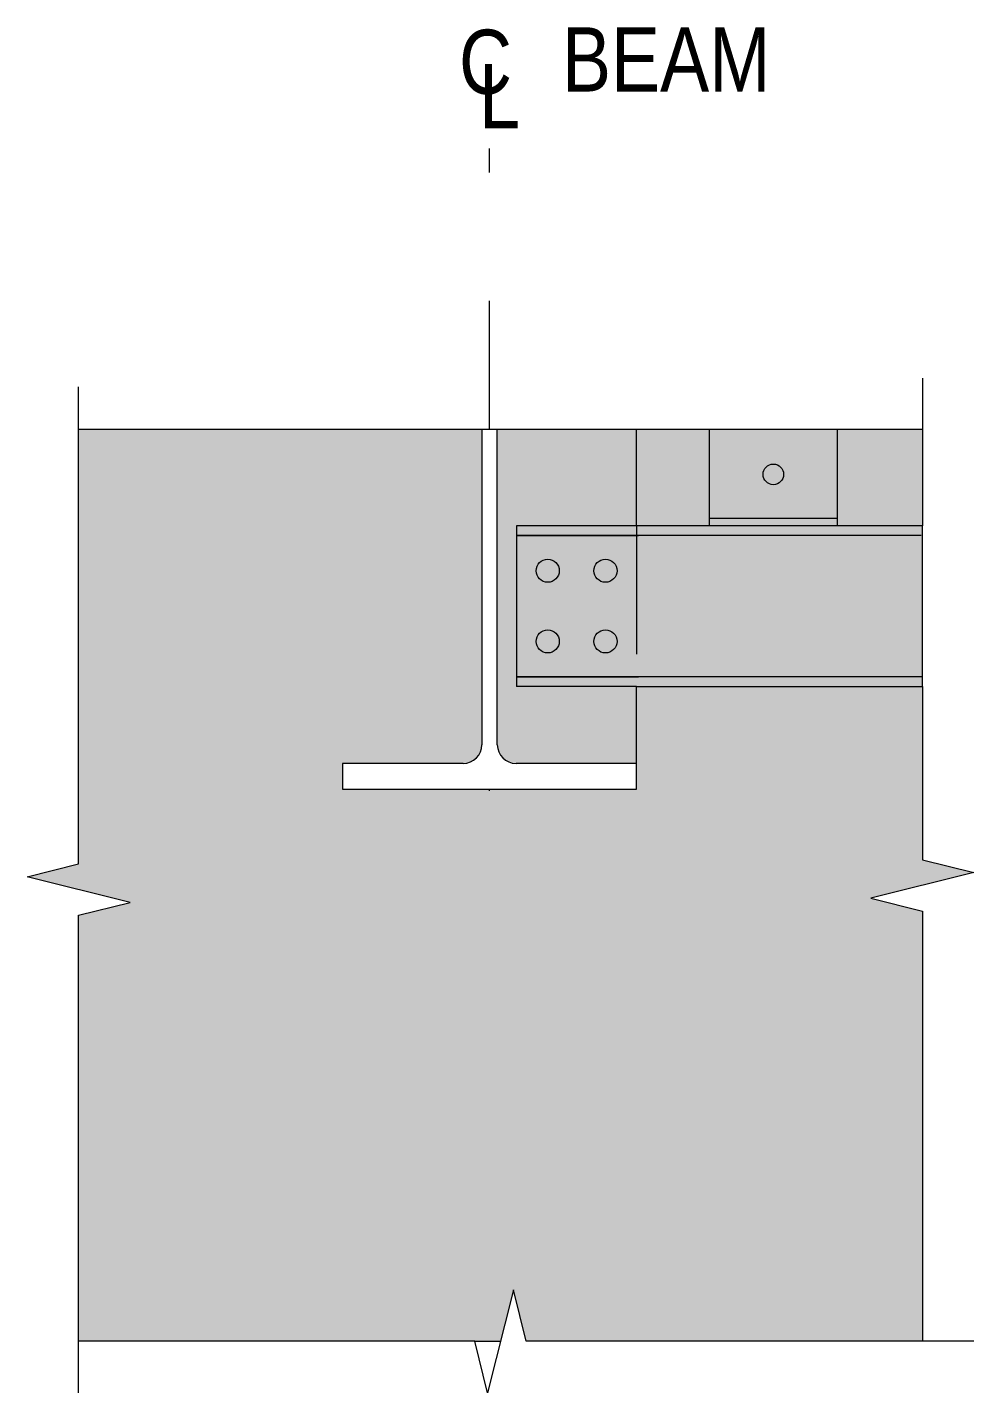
# Model space of a CAD drawing. Header units: metres. Extents: x 0.7 to 27.5, y -3.4 to 6.3.
# Drawn here: x 18.316 to 19.053, y -0.285 to 0.778 of the extents above; entities that cross this region are included whole.
import ezdxf

# ---------------------------------------------------------------- set-up
doc = ezdxf.new("R2010")
doc.units = ezdxf.units.M
doc.linetypes.add('JacobsCenter', pattern=[0.015, 0.009, -0.0015, 0.003, -0.0015])
doc.linetypes.add('JacobsDash', pattern=[0.0045, 0.003, -0.0015])
for name, color, linetype, lineweight in [('A-ANNO-NOTE', 7, 'Continuous', 9), ('A-DETL', 7, 'Continuous', 13), ('A-DETL-GENF', 7, 'Continuous', 9)]:
    doc.layers.add(name, color=color, linetype=linetype, lineweight=lineweight)
doc.styles.add('Arial Narrow_1', font='ARIALN.TTF', dxfattribs={"height": 0.05})
doc.styles.add('Arial Narrow_2', font='ARIALN.TTF', dxfattribs={"height": 0.0025})

# ---------------------------------------------------------------- blocks, each defined once
blk = doc.blocks.new('CS_DET_BreakLine_ViewScale1 - CS_Std BreakLine-6985960-DRG-2873233 - TYPICAL ELEVATION - PFC CONNECTION DETAILS')
at = {"layer": 'A-DETL-GENF', "lineweight": 18}
for p, q in [((0.3449, 0.04), (0.3349, 0)), ((0.3649, -0.04), (0.3449, 0.04)), ((0.3349, 0), (0, 0)), ((0.3749, 0), (0.3649, -0.04)), ((0.5098, 0), (0.3749, 0)), ((0.7498, 0), (0.6348, 0))]:
    blk.add_line(p, q, dxfattribs=at)
blk = doc.blocks.new('CS_DET_BreakLine_ViewScale1 - CS_Std BreakLine-6985962-DRG-2873233 - TYPICAL ELEVATION - PFC CONNECTION DETAILS')
at = {"layer": 'A-DETL-GENF', "lineweight": 18}
for p, q in [((0.3185, -0.04), (0.3385, 0.04)), ((0.3385, 0.04), (0.3485, 0)), ((-0.04, 0), (0.3085, 0)), ((0.3085, 0), (0.3185, -0.04)), ((0.3485, 0), (0.657, 0))]:
    blk.add_line(p, q, dxfattribs=at)
blk = doc.blocks.new('CS_DET_BreakLine_ViewScale1 - CS_Std BreakLine-6985963-DRG-2873233 - TYPICAL ELEVATION - PFC CONNECTION DETAILS')
at = {"layer": 'A-DETL-GENF', "lineweight": 18}
for p, q in [((0.3416, -0.04), (0.3616, 0.04)), ((0.3616, 0.04), (0.3716, 0)), ((-0.04, 0), (0.3316, 0)), ((0.3316, 0), (0.3416, -0.04)), ((0.3716, 0), (0.7431, 0))]:
    blk.add_line(p, q, dxfattribs=at)
blk = doc.blocks.new('CS_Annot_Centreline Symbol3 - CS_Annot_Centreline Symbol-5619338-DRG-2873233 - TYPICAL ELEVATION - PFC CONNECTION DETAILS')
at = {"layer": 'A-ANNO-NOTE', "char_height": 0.0025, "attachment_point": 1, "style": 'Arial Narrow_2'}
for s, insert, width in [('C  ', (-0.001191, 0.004626), 0.00440928), ('L', (-0.00041, 0.003292), 0.00192405)]:
    blk.add_mtext(s, dxfattribs=dict(at, insert=insert, width=width))

msp = doc.modelspace()

# ---------------------------------------------------------------- hatches: boundary and pattern name
at = {"layer": 'A-DETL-GENF', "true_color": 0xebebeb}
h = msp.add_hatch(color=7, dxfattribs=at)
h.paths.add_polyline_path([(18.6640724, -0.245304), (18.6840724, -0.245304), (18.6940724, -0.205304), (18.7040724, -0.245304), (19.0125724, -0.245304), (19.0125724, 0.0896124), (18.9725724, 0.0996124), (19.0525724, 0.1196124), (19.0125724, 0.1296124), (19.0125724, 0.2645288), (18.7900724, 0.2645288), (18.7900724, 0.1845288), (18.5610724, 0.1845288), (18.5610724, 0.2045288), (18.6549724, 0.2045288), (18.6587512, 0.2050263), (18.6622724, 0.2064848), (18.6652962, 0.2088051), (18.6676164, 0.2118288), (18.6690749, 0.2153501), (18.6695724, 0.2191288), (18.6695724, 0.4645288), (18.3555724, 0.4645288), (18.3555724, 0.1262677), (18.3155724, 0.1162677), (18.3955724, 0.0962677), (18.3555724, 0.0862677), (18.3555724, -0.245304)])
h.paths.add_polyline_path([(19.0125724, 0.3895288), (19.0125724, 0.4645288), (18.9465724, 0.4645288), (18.9465724, 0.3895288)])
h.paths.add_polyline_path([(18.7900724, 0.3895288), (18.8465724, 0.3895288), (18.8465724, 0.4645288), (18.7900724, 0.4645288)])
at = {"layer": 'A-DETL-GENF', "true_color": 0xffffff}
for points in [[(18.6961724, 0.2045288), (18.7900724, 0.2045288), (18.7900724, 0.4645288), (18.6815724, 0.4645288), (18.6816634, 0.2184379), (18.6823494, 0.2146752), (18.6840057, 0.2112069), (18.6865525, 0.208265), (18.6888724, 0.2064848), (18.6923936, 0.2050263), (18.6956754, 0.2045942)], [(18.8465724, 0.3895288), (18.9465724, 0.3895288), (18.9465724, 0.4645288), (18.8465724, 0.4645288)], [(18.7900724, 0.2645288), (19.0125724, 0.2645288), (19.0125724, 0.3895288), (18.7900724, 0.3895288)]]:
    msp.add_hatch(color=7, dxfattribs=at).paths.add_polyline_path(points)

# ---------------------------------------------------------------- linework, layer by layer
at = {"layer": 'A-DETL', "linetype": 'JacobsCenter'}
for p, q in [((18.6755724, 0.4645288), (18.6755724, 0.683186)), ((18.6755724, 0.183186), (18.6755724, 0.1845288))]:
    msp.add_line(p, q, dxfattribs=at)
at = {"layer": 'A-DETL', "lineweight": 9}
for p, q in [((18.6695724, 0.4645288), (18.3555724, 0.4645288)), ((18.8465724, 0.4645288), (18.7900724, 0.4645288)), ((19.0125724, 0.4645288), (18.9465724, 0.4645288)), ((18.6640724, -0.245304), (18.6840724, -0.245304))]:
    msp.add_line(p, q, dxfattribs=at)
at = {"layer": 'A-DETL'}
for p, q in [((18.6815724, 0.4645288), (18.6695724, 0.4645288)), ((18.6695724, 0.4645288), (18.6695724, 0.2191288)), ((18.7900724, 0.4645288), (18.6815724, 0.4645288)), ((18.6815724, 0.2191288), (18.6815724, 0.4645288)), ((18.7900724, 0.3895288), (18.7900724, 0.4645288)), ((18.9465724, 0.4645288), (18.8465724, 0.4645288)), ((18.8465724, 0.4645288), (18.8465724, 0.3895288)), ((18.8465724, 0.4645288), (18.8465724, 0.3895288)), ((18.9465724, 0.4645288), (18.8465724, 0.4645288)), ((18.9465724, 0.3895288), (18.9465724, 0.4645288)), ((18.9465724, 0.3895288), (18.9465724, 0.4645288)), ((18.8465724, 0.3955288), (18.9465724, 0.3955288)), ((18.6965724, 0.3895288), (18.6965724, 0.2645288)), ((18.7900724, 0.3895288), (18.6965724, 0.3895288)), ((19.0125724, 0.3895288), (18.7900724, 0.3895288)), ((19.0125724, 0.2645288), (19.0125724, 0.3895288)), ((19.0115724, 0.3820288), (18.6965724, 0.3820288)), ((18.6965724, 0.3820288), (18.7915724, 0.3820288)), ((19.0125724, 0.2720288), (18.6965724, 0.2720288)), ((18.6965724, 0.2720288), (18.7915724, 0.2720288)), ((18.7900724, 0.2645288), (18.6965724, 0.2645288)), ((18.7900724, 0.2045288), (18.7900724, 0.2645288)), ((18.7900724, 0.2645288), (19.0125724, 0.2645288)), ((18.6549724, 0.2045288), (18.5610724, 0.2045288)), ((18.5610724, 0.2045288), (18.5610724, 0.1845288)), ((18.7900724, 0.2045288), (18.6961724, 0.2045288)), ((18.7900724, 0.1845288), (18.7900724, 0.2045288)), ((18.5610724, 0.1845288), (18.7900724, 0.1845288))]:
    msp.add_line(p, q, dxfattribs=at)
at = {"layer": 'A-DETL', "linetype": 'JacobsDash'}
msp.add_line((18.7900724, 0.3895288), (18.7900724, 0.2645288), dxfattribs=at)
at = {"layer": 'A-DETL', "lineweight": 9}
for centre, radius in [((18.8965724, 0.4295288), 0.008), ((18.7208224, 0.3545288), 0.009), ((18.7658224, 0.3545288), 0.009), ((18.7208224, 0.2995288), 0.009), ((18.7658224, 0.2995288), 0.009)]:
    msp.add_circle(centre, radius, dxfattribs=at)
at = {"layer": 'A-DETL', "lineweight": 18}
msp.add_arc((18.6549724, 0.2191288), 0.0146, 270, 360, dxfattribs=at)
at = {"layer": 'A-DETL'}
for centre, start, end in [((18.6549724, 0.2191288), 270, 0), ((18.6961724, 0.2191288), 180, 270)]:
    msp.add_arc(centre, 0.0146, start, end, dxfattribs=at)

# ---------------------------------------------------------------- block references
at = {"layer": 'A-ANNO-NOTE', "xscale": 20, "yscale": 20, "zscale": 20}
msp.add_blockref('CS_Annot_Centreline Symbol3 - CS_Annot_Centreline Symbol-5619338-DRG-2873233 - TYPICAL ELEVATION - PFC CONNECTION DETAILS', (18.6755724, 0.683186), dxfattribs=at)
at = {"layer": 'A-DETL-GENF'}
for name, p, rotation in [('CS_DET_BreakLine_ViewScale1 - CS_Std BreakLine-6985960-DRG-2873233 - TYPICAL ELEVATION - PFC CONNECTION DETAILS', (19.0125724, -0.245304), 90), ('CS_DET_BreakLine_ViewScale1 - CS_Std BreakLine-6985963-DRG-2873233 - TYPICAL ELEVATION - PFC CONNECTION DETAILS', (18.3555724, -0.245304), 89.99999999999982), ('CS_DET_BreakLine_ViewScale1 - CS_Std BreakLine-6985962-DRG-2873233 - TYPICAL ELEVATION - PFC CONNECTION DETAILS', (19.0125724, -0.245304), 180)]:
    msp.add_blockref(name, p, dxfattribs=dict(at, rotation=rotation))

# ---------------------------------------------------------------- texts
at = {"layer": 'A-ANNO-NOTE', "insert": (18.7319862, 0.7775606), "char_height": 0.05, "attachment_point": 1, "style": 'Arial Narrow_1', "bg_fill": 3, "box_fill_scale": 1, "bg_fill_color": 256, "bg_fill_true_color": 13158600, "bg_fill_transparency": 0}
msp.add_mtext('BEAM', dxfattribs=at)

doc.saveas('drawing.dxf')
